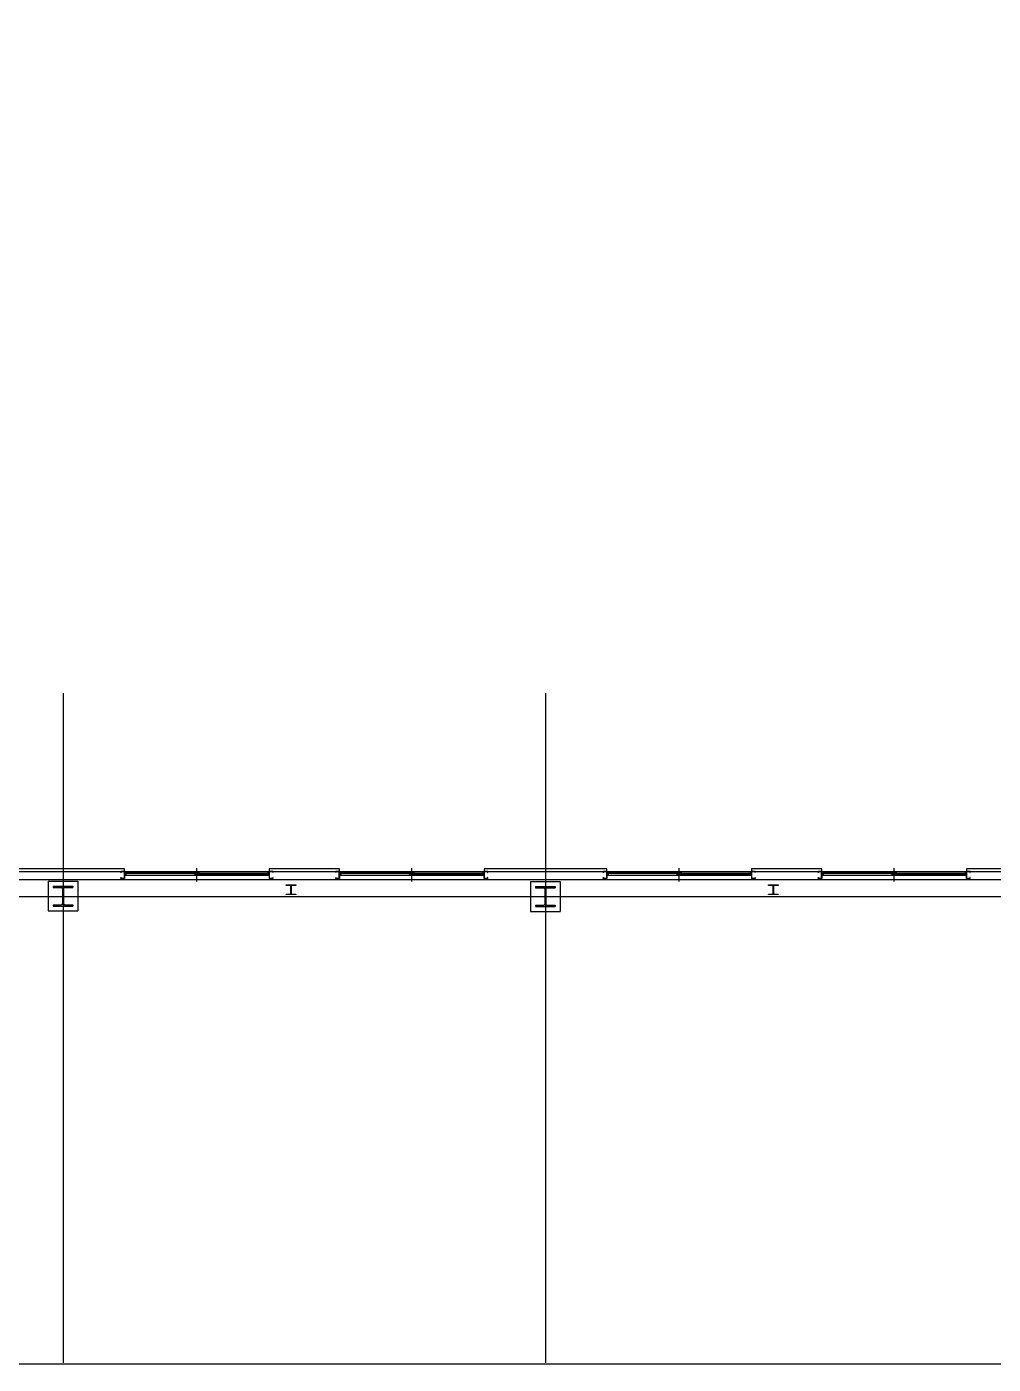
# Model space of a CAD drawing. Header units: millimetres. Extents: x -158894 to 483100, y 4200 to 114600.
# Drawn here: x 249948 to 269985, y 4200 to 31935 of the extents above; entities that cross this region are included whole.
import ezdxf
from ezdxf.xclip import XClip

# ---------------------------------------------------------------- set-up
doc = ezdxf.new("R2010")
doc.units = ezdxf.units.MM
doc.header["$LTSCALE"] = 200
doc.header["$XCLIPFRAME"] = 0
doc.linetypes.add('CENTER', pattern=[50.8, 31.75, -6.35, 6.35, -6.35])
doc.layers.get('DEFPOINTS').update_dxf_attribs({"color": 137})
for name, color, linetype in [('단면선', 252, 'Continuous'), ('입면선', 252, 'Continuous'), ('중심선', 252, 'CENTER')]:
    doc.layers.add(name, color=color, linetype=linetype)

# ---------------------------------------------------------------- blocks, each defined once
blk = doc.blocks.new('I-Center 3층 평면도')
at = {"layer": '단면선', "ltscale": 100}
for p, q in [((-30202, 216), (-30202, 188)), ((-30202, 216), (-29797, 216)), ((-30202, 188), (-30031, 188)), ((-30009, 166), (-30009, -148)), ((-29991, 166), (-29991, -148)), ((-29969, 188), (-29797, 188)), ((-29797, 216), (-29797, 188)), ((-20202, 207), (-20202, 179)), ((-20202, 207), (-19797, 207)), ((-20202, 179), (-20031, 179)), ((-20009, 157), (-20009, -157)), ((-19991, 157), (-19991, -157)), ((-19969, 179), (-19797, 179)), ((-19797, 207), (-19797, 179)), ((-30202, -170), (-30202, -198)), ((-30202, -170), (-30031, -170)), ((-30202, -198), (-29797, -198)), ((-29969, -170), (-29797, -170)), ((-29797, -170), (-29797, -198)), ((-20202, -179), (-20202, -207)), ((-20202, -179), (-20031, -179)), ((-20202, -207), (-19797, -207)), ((-19969, -179), (-19797, -179)), ((-19797, -179), (-19797, -207))]:
    blk.add_line(p, q, dxfattribs=at)
for points in [[(-25289, 226), (-25372, 226), (-25372, 238), (-25172, 238), (-25172, 226), (-25255, 226, 0.414214), (-25268, 213), (-25268, 63, 0.414214), (-25255, 50), (-25172, 50), (-25172, 38), (-25372, 38), (-25372, 50), (-25289, 50, 0.414214), (-25276, 63), (-25276, 213, 0.414214)], [(-15289, 226), (-15372, 226), (-15372, 238), (-15172, 238), (-15172, 226), (-15255, 226, 0.414214), (-15268, 213), (-15268, 63, 0.414214), (-15255, 50), (-15172, 50), (-15172, 38), (-15372, 38), (-15372, 50), (-15289, 50, 0.414214), (-15276, 63), (-15276, 213, 0.414214)]]:
    blk.add_lwpolyline(points, format="xyb", close=True, dxfattribs=at)
for centre, start, end in [((-30031, 166), 0, 90), ((-29969, 166), 90, 180), ((-20031, 157), 0, 90), ((-19969, 157), 90, 180), ((-30031, -148), 270, 0), ((-29969, -148), 180, 270), ((-20031, -157), 270, 0), ((-19969, -157), 180, 270)]:
    blk.add_arc(centre, 22, start, end, dxfattribs=at)
at = {"layer": '입면선'}
blk.add_line((-100350, 350), (350, 350), dxfattribs=at)
at = {"layer": '입면선', "ltscale": 200}
for p, q in [((-30310, 319), (-29690, 319)), ((-30310, 319), (-30310, -301)), ((-29690, 319), (-29690, -301)), ((-28725, 520), (-28725, 440)), ((-28725, 520), (-25725, 520)), ((-28725, 440), (-25725, 440)), ((-28695, 520), (-28695, 440)), ((-28695, 500), (-27175, 500)), ((-28695, 480), (-25755, 480)), ((-27275, 460), (-27275, 480)), ((-27275, 460), (-25755, 460)), ((-27175, 480), (-27175, 500)), ((-25755, 520), (-25755, 440)), ((-25725, 520), (-25725, 440)), ((-24269, 520), (-24269, 440)), ((-24269, 520), (-21269, 520)), ((-24269, 440), (-21269, 440)), ((-24239, 520), (-24239, 440)), ((-24239, 500), (-22719, 500)), ((-24239, 480), (-21299, 480)), ((-22819, 460), (-22819, 480)), ((-22819, 460), (-21299, 460)), ((-22719, 480), (-22719, 500)), ((-21299, 520), (-21299, 440)), ((-21269, 520), (-21269, 440)), ((-20310, 310), (-19690, 310)), ((-20310, 310), (-20310, -310)), ((-19690, 310), (-19690, -310)), ((-18725, 520), (-18725, 440)), ((-18725, 520), (-15725, 520)), ((-18725, 440), (-15725, 440)), ((-18695, 520), (-18695, 440)), ((-18695, 500), (-17175, 500)), ((-18695, 480), (-15755, 480)), ((-17275, 460), (-17275, 480)), ((-17275, 460), (-15755, 460)), ((-17175, 480), (-17175, 500)), ((-15755, 520), (-15755, 440)), ((-15725, 520), (-15725, 440)), ((-14269, 520), (-14269, 440)), ((-14269, 520), (-11269, 520)), ((-14269, 440), (-11269, 440)), ((-14239, 520), (-14239, 440)), ((-14239, 500), (-12719, 500)), ((-14239, 480), (-11299, 480)), ((-12819, 460), (-12819, 480)), ((-12819, 460), (-11299, 460)), ((-12719, 480), (-12719, 500)), ((-11299, 520), (-11299, 440)), ((-11269, 520), (-11269, 440)), ((-30310, -301), (-29690, -301)), ((-20310, -310), (-19690, -310))]:
    blk.add_line(p, q, dxfattribs=at)
for points in [[(-31269, 570), (-31269, 520), (-28725, 520), (-28725, 570)], [(-25725, 570), (-25725, 520), (-24269, 520), (-24269, 570)], [(-21269, 570), (-21269, 520), (-18725, 520), (-18725, 570)], [(-15725, 570), (-15725, 520), (-14269, 520), (-14269, 570)], [(-11269, 520), (-9272, 520), (-9272, 570), (-11269, 570)], [(-28800, 495), (-28800, 520), (-28725, 520), (-28725, 370), (-28800, 370), (-28800, 395), (-28797, 395), (-28797, 373), (-28728, 373), (-28728, 517), (-28797, 517), (-28797, 495)], [(-25650, 495), (-25650, 520), (-25725, 520), (-25725, 370), (-25650, 370), (-25650, 395), (-25653, 395), (-25653, 373), (-25722, 373), (-25722, 517), (-25653, 517), (-25653, 495)], [(-24344, 495), (-24344, 520), (-24269, 520), (-24269, 370), (-24344, 370), (-24344, 395), (-24341, 395), (-24341, 373), (-24272, 373), (-24272, 517), (-24341, 517), (-24341, 495)], [(-21194, 495), (-21194, 520), (-21269, 520), (-21269, 370), (-21194, 370), (-21194, 395), (-21197, 395), (-21197, 373), (-21266, 373), (-21266, 517), (-21197, 517), (-21197, 495)], [(-18800, 495), (-18800, 520), (-18725, 520), (-18725, 370), (-18800, 370), (-18800, 395), (-18797, 395), (-18797, 373), (-18728, 373), (-18728, 517), (-18797, 517), (-18797, 495)], [(-15650, 495), (-15650, 520), (-15725, 520), (-15725, 370), (-15650, 370), (-15650, 395), (-15653, 395), (-15653, 373), (-15722, 373), (-15722, 517), (-15653, 517), (-15653, 495)], [(-14344, 495), (-14344, 520), (-14269, 520), (-14269, 370), (-14344, 370), (-14344, 395), (-14341, 395), (-14341, 373), (-14272, 373), (-14272, 517), (-14341, 517), (-14341, 495)], [(-11194, 495), (-11194, 520), (-11269, 520), (-11269, 370), (-11194, 370), (-11194, 395), (-11197, 395), (-11197, 373), (-11266, 373), (-11266, 517), (-11197, 517), (-11197, 495)]]:
    blk.add_lwpolyline(points, close=True, dxfattribs=at)
at = {"layer": '중심선', "ltscale": 200}
for p, q in [((-30000, 4213), (-30000, -71576)), ((-20000, 4213), (-20000, -71576)), ((-27225, 311), (-27225, 586)), ((-22769, 311), (-22769, 586)), ((-17225, 311), (-17225, 586)), ((-12769, 311), (-12769, 586)), ((-109508, 0), (9087, 0))]:
    blk.add_line(p, q, dxfattribs=at)

msp = doc.modelspace()

# ---------------------------------------------------------------- linework, layer by layer
at = {"layer": 'DEFPOINTS'}
msp.add_lwpolyline([(177500, 114600), (314900, 114600), (314900, 4200), (177500, 4200)], close=True, dxfattribs=at)

# ---------------------------------------------------------------- block references
ref = msp.add_blockref('I-Center 3층 평면도', (280700, 13900), dxfattribs=at)
XClip(ref).set_block_clipping_path([(-103200.0000000003, -9668.8009418729), (34200, 100522.8029125887)])

doc.saveas('drawing.dxf')
